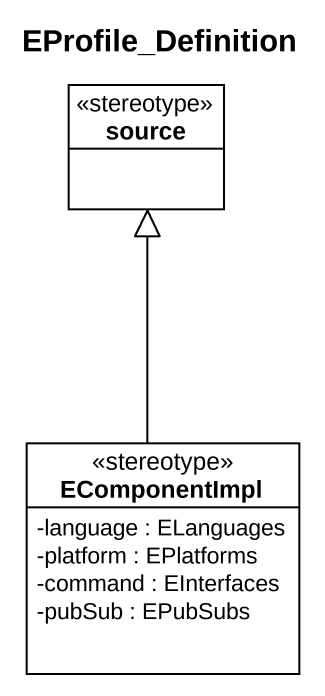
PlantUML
@startuml
title EProfile_Definition
hide circle
hide empty members
skinparam classAttributeIconSize 0
class source <<stereotype>>
class EComponentImpl <<stereotype>> {
  -language : ELanguages
  -platform : EPlatforms
  -command : EInterfaces
  -pubSub : EPubSubs
}
EComponentImpl -up-|> source
@enduml
